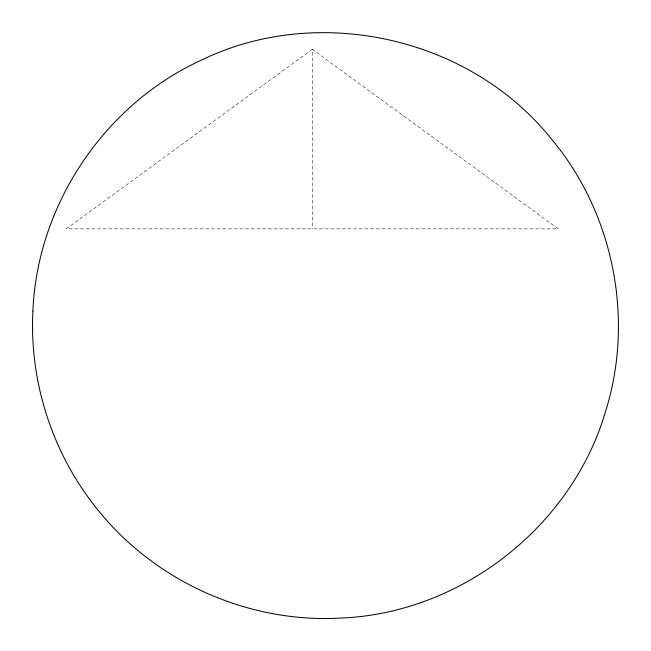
<?xml version="1.0" encoding="UTF-8"?>
<svg xmlns="http://www.w3.org/2000/svg" width="651" height="651" viewBox="0 0 651 651"><rect width="100%" height="100%" fill="white"/><g stroke="black" fill="none" stroke-linecap="round" stroke-linejoin="round"><path stroke-width="0.49" stroke-dasharray="3.25 2.44" d="M312.285 49.273L66.312 228.835L558.265 228.835L312.285 49.273L312.285 228.835"/><path stroke-width="0.98" d="M32.9 311.129C29.157 383.032 53.227 455.806 99.05 511.344C156.574 582.254 248.625 623.08 339.806 618.1L339.855 618.1C460.615 613.787 572.262 526.569 605.837 410.537C634.359 318.681 613.584 213.577 551.95 139.656C470.608 37.18 317.598 2.824 200.248 60.673C104.014 105.096 37.172 205.277 32.9 311.129"/></g></svg>
